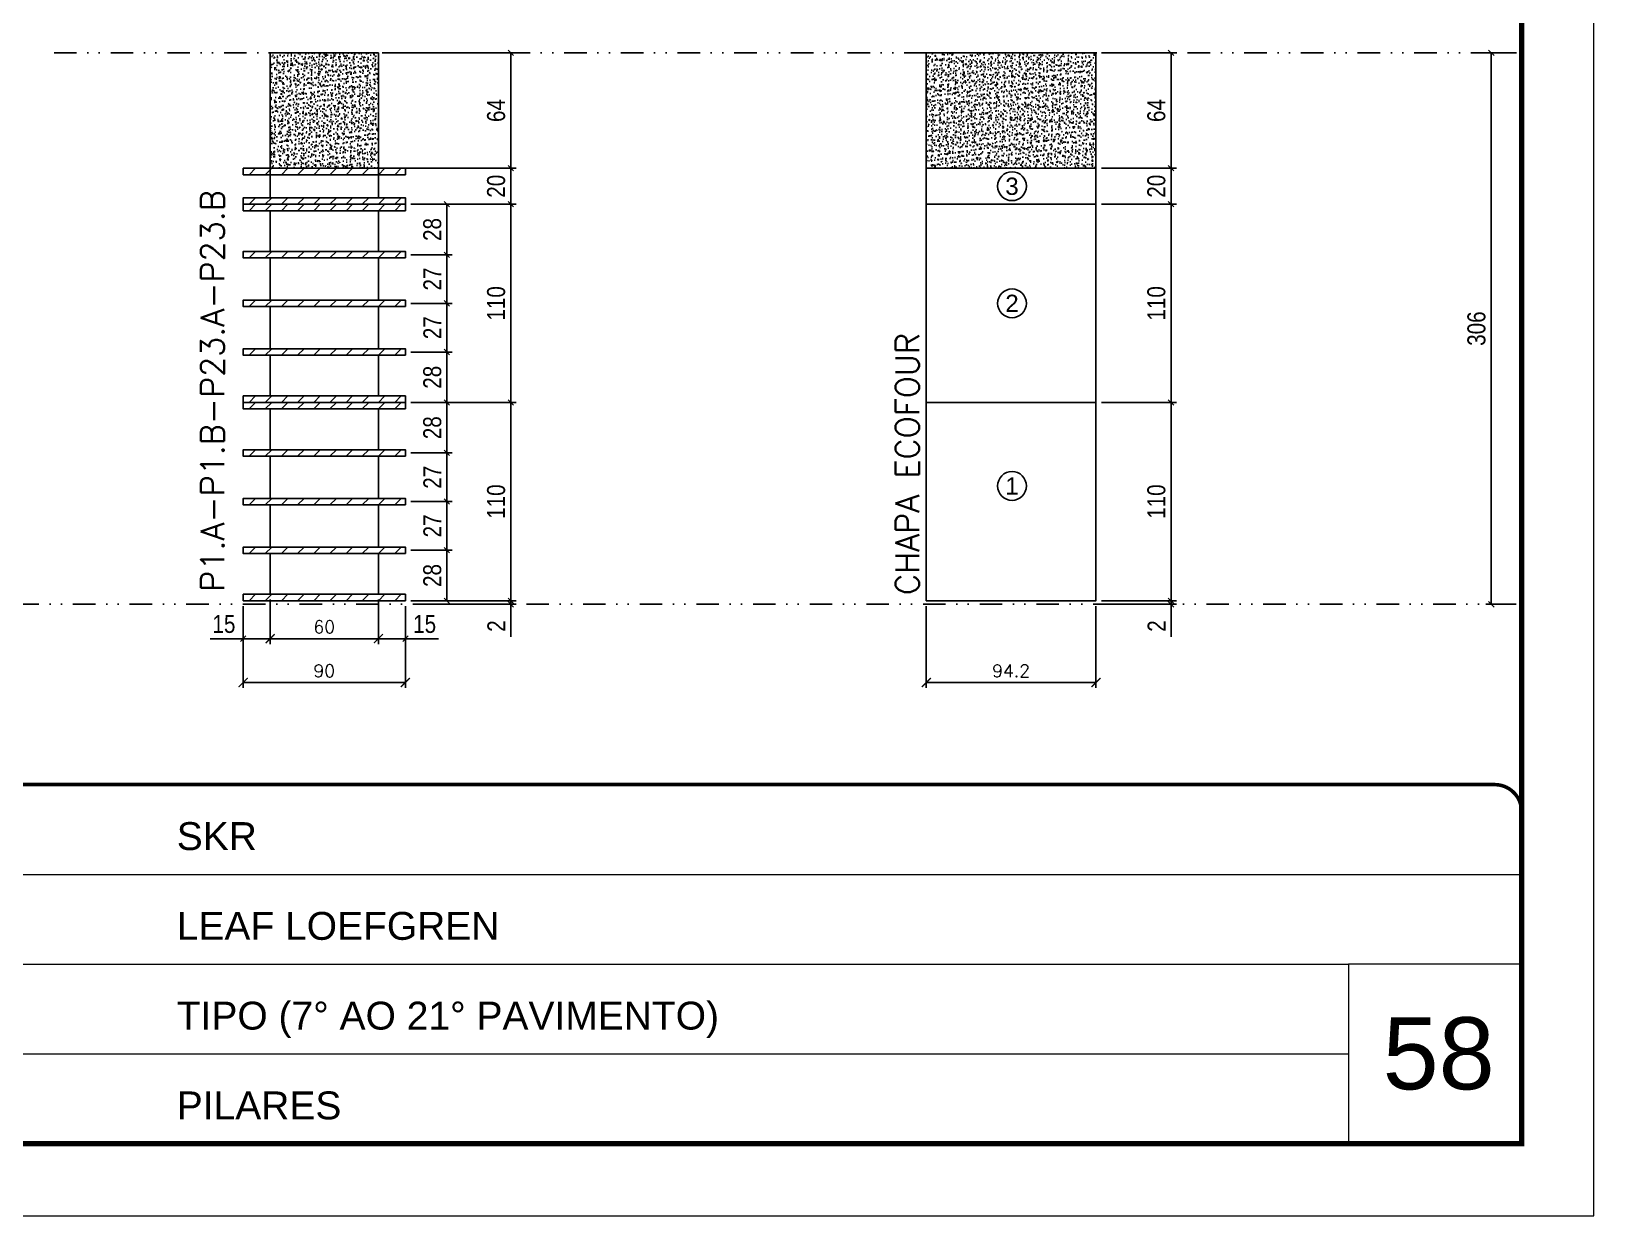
# Model space of a CAD drawing. Extents: x 14400 to 27878, y -21631 to 6985.
# Drawn here: x 16616 to 17483, y -10145 to -9488 of the extents above; entities that cross this region are included whole.
import ezdxf
from ezdxf.enums import TextEntityAlignment as Align

# ---------------------------------------------------------------- set-up
doc = ezdxf.new("R2010")
doc.units = 0
for name, pattern in [('CONTINUO', [0]), ('DASHED', [0.75, 0.5, -0.25]), ('DIVIDE2', [0.625, 0.25, -0.125, 0, -0.125, 0, -0.125])]:
    doc.linetypes.add(name, pattern=pattern)
for name, color, linetype, lineweight in [('CARIMBO', 255, 'Continuous', 9), ('contorno de painel', 7, 'Continuous', 13), ('Folhas', 255, 'Continuous', 9), ('HACHURACONCRETO', 7, 'Continuous', 13), ('SARRAFO DE PRESSAO', 251, 'DASHED', 9)]:
    doc.layers.add(name, color=color, linetype=linetype, lineweight=lineweight)
for name, color, linetype in [('COTA', 241, 'Continuous'), ('cotas', 4, 'Continuous'), ('Nível', 160, 'Continuous'), ('Painéis', 200, 'Continuous'), ('Romaneio', 10, 'Continuous'), ('TEXTO_GERAL', 7, 'Continuous')]:
    doc.layers.add(name, color=color, linetype=linetype)
doc.styles.add('ARIAL', font='arial.ttf')
doc.styles.add('COTA TECNICA', font='techl___.ttf', dxfattribs={"height": 10})
doc.styles.add('REGUA-120', font='ROMANS.shx', dxfattribs={"height": 15})
doc.styles.add('ROMANS', font='romans.shx')
doc.dimstyles.new('Cota Paínel', dxfattribs={"dimtxt": 7, "dimasz": 5, "dimexe": 3, "dimexo": 3, "dimgap": 3, "dimtad": 1, "dimdec": 1, "dimzin": 12, "dimdsep": 46, "dimtxsty": 'ROMANS', "dimblk": 'ARCHTICK', "dimcen": 0, "dimclrd": 4, "dimclre": 4, "dimclrt": 1, "dimadec": 1, "dimazin": 3, "dimtfac": 1, "dimtdec": 1, "dimtmove": 0, "dimatfit": 3, "dimldrblk": 'OBLIQUE', "dimfxl": 1, "dimtolj": 1, "dimtzin": 12, "dimarcsym": 0})
doc.dimstyles.new('PAINEL', dxfattribs={"dimtxt": 10, "dimasz": 3, "dimexe": 3, "dimexo": 3, "dimgap": 3, "dimtad": 1, "dimdec": 1, "dimzin": 12, "dimdsep": 46, "dimtxsty": 'COTA TECNICA', "dimblk1": 'OBLIQUE', "dimblk2": 'OBLIQUE', "dimsah": 1, "dimcen": 0.9, "dimclrd": 4, "dimclre": 4, "dimclrt": 240, "dimadec": 1, "dimazin": 3, "dimtfac": 1, "dimtdec": 1, "dimtmove": 0, "dimatfit": 3, "dimfxl": 1, "dimtolj": 1, "dimtzin": 12, "dimarcsym": 0})

# ---------------------------------------------------------------- blocks, each defined once
blk = doc.blocks.new('9999999999')
at = {"color": 30, "linetype": 'CONTINUO'}
for p, q in [((98564.56, 34379.64), (99583.98, 34379.64)), ((98564.56, 34329.83), (99487.98, 34329.83)), ((99583.98, 34329.83), (99487.98, 34329.83)), ((99487.98, 34329.83), (99487.98, 34230.21)), ((98564.56, 34280.02), (99487.98, 34280.02))]:
    blk.add_line(p, q, dxfattribs=at)
at = {"color": 30, "linetype": 'CONTINUO', "const_width": 2}
blk.add_lwpolyline([(99583.98, 34230.21), (99583.98, 34414.45, 0.414214), (99568.98, 34429.45), (98228.98, 34429.45, 0.414214), (98213.98, 34414.45), (98213.98, 34245.21, 0.414214), (98228.98, 34230.21), (99583.98, 34230.21)], format="xyb", dxfattribs=at)
at = {"layer": 'Folhas'}
blk.add_lwpolyline([(98138.98, 34190.21), (99623.98, 34190.21), (99623.98, 35240.21), (98138.98, 35240.21)], close=True, dxfattribs=at)
at = {"layer": 'Folhas', "color": 30, "const_width": 3}
blk.add_lwpolyline([(98213.98, 34230.21), (99583.98, 34230.21), (99583.98, 35200.21), (98213.98, 35200.21)], close=True, dxfattribs=at)
at = {"color": 7, "linetype": 'Continuous', "ltscale": 5, "style": 'ARIAL'}
for s, height, p in [('SKR', 15.483, (98837.68, 34393.13)), ('LEAF LOEFGREN', 15.4829, (98837.68, 34343.32)), ('TIPO (7° AO 21° PAVIMENTO)', 15.4829, (98837.68, 34293.51)), ('PILARES', 15.483, (98837.68, 34243.7))]:
    blk.add_text(s, height=height, dxfattribs=at).set_placement(p)
blk = doc.blocks.new('_Oblique')
at = {"color": 0, "linetype": 'ByBlock', "lineweight": -2}
blk.add_line((-0.5, -0.5), (0.5, 0.5), dxfattribs=at)
blk = doc.blocks.new('*D2725')
at = {"layer": 'COTA', "color": 4, "lineweight": -2, "transparency": 16777216}
for p, q in [((17440.47, -9500.04), (17423.63, -9500.04)), ((17426.63, -9806.04), (17426.63, -9500.04)), ((17440.47, -9806.04), (17423.63, -9806.04))]:
    blk.add_line(p, q, dxfattribs=at)
at = {"layer": 'Defpoints', "color": 0, "transparency": 16777216}
for p in [(17426.63, -9500.04), (17443.47, -9500.04), (17443.47, -9806.04)]:
    blk.add_point(p, dxfattribs=at)
at = {"layer": 'COTA', "color": 4, "lineweight": -2, "transparency": 16777216, "xscale": 3, "yscale": 3, "zscale": 3}
for p, rotation in [((17426.63, -9500.04), 90), ((17426.63, -9806.04), 270)]:
    blk.add_blockref('_Oblique', p, dxfattribs=dict(at, rotation=rotation))
at = {"layer": 'COTA', "color": 240, "transparency": 16777216, "insert": (17418.41, -9653.04), "char_height": 10, "attachment_point": 5, "rotation": 90, "style": 'COTA TECNICA'}
blk.add_mtext('\\A1;306', dxfattribs=at)
blk = doc.blocks.new('*D2726')
at = {"layer": 'cotas', "color": 4, "lineweight": -2, "transparency": 16777216}
for p, q in [((16828.74, -9804.04), (16885.54, -9804.04)), ((16828.74, -9806.04), (16885.54, -9806.04)), ((16882.54, -9804.04), (16882.54, -9801.04)), ((16882.54, -9804.04), (16882.54, -9806.04)), ((16882.54, -9806.04), (16882.54, -9824.15))]:
    blk.add_line(p, q, dxfattribs=at)
at = {"layer": 'Defpoints', "color": 0, "transparency": 16777216}
for p in [(16825.74, -9804.04), (16825.74, -9806.04), (16882.54, -9806.04)]:
    blk.add_point(p, dxfattribs=at)
at = {"layer": 'cotas', "color": 4, "lineweight": -2, "transparency": 16777216, "xscale": 3, "yscale": 3, "zscale": 3}
for p, rotation in [((16882.54, -9804.04), 270), ((16882.54, -9806.04), 90)]:
    blk.add_blockref('_Oblique', p, dxfattribs=dict(at, rotation=rotation))
at = {"layer": 'cotas', "color": 240, "transparency": 16777216, "insert": (16874.54, -9818.1), "char_height": 10, "attachment_point": 5, "rotation": 90, "style": 'COTA TECNICA'}
blk.add_mtext('\\A1;2', dxfattribs=at)
blk = doc.blocks.new('*D2727')
at = {"layer": 'cotas', "color": 4, "lineweight": -2, "transparency": 16777216}
for p, q in [((16749.04, -9803.44), (16749.04, -9828.1)), ((16734.04, -9807.04), (16734.04, -9828.1)), ((16734.04, -9825.1), (16715.67, -9825.1)), ((16749.04, -9825.1), (16734.04, -9825.1))]:
    blk.add_line(p, q, dxfattribs=at)
at = {"layer": 'Defpoints', "color": 0, "transparency": 16777216}
for p in [(16734.04, -9804.04), (16749.04, -9800.44), (16734.04, -9825.1)]:
    blk.add_point(p, dxfattribs=at)
at = {"layer": 'cotas', "color": 4, "lineweight": -2, "transparency": 16777216, "xscale": 3, "yscale": 3, "zscale": 3, "rotation": 180}
blk.add_blockref('_Oblique', (16734.04, -9825.1), dxfattribs=at)
at = {"layer": 'cotas', "color": 4, "lineweight": -2, "transparency": 16777216, "xscale": 3, "yscale": 3, "zscale": 3}
blk.add_blockref('_Oblique', (16749.04, -9825.1), dxfattribs=at)
at = {"layer": 'cotas', "color": 240, "transparency": 16777216, "insert": (16723.36, -9816.99), "char_height": 10, "attachment_point": 5, "style": 'COTA TECNICA'}
blk.add_mtext('\\A1;15', dxfattribs=at)
blk = doc.blocks.new('*D2728')
at = {"layer": 'cotas', "color": 4, "lineweight": -2, "transparency": 16777216}
for p, q in [((16809.04, -9803.44), (16809.04, -9828.1)), ((16824.04, -9807.04), (16824.04, -9828.1)), ((16809.04, -9825.1), (16824.04, -9825.1)), ((16824.04, -9825.1), (16842.42, -9825.1))]:
    blk.add_line(p, q, dxfattribs=at)
at = {"layer": 'Defpoints', "color": 0, "transparency": 16777216}
for p in [(16809.04, -9800.44), (16824.04, -9804.04), (16824.04, -9825.1)]:
    blk.add_point(p, dxfattribs=at)
at = {"layer": 'cotas', "color": 4, "lineweight": -2, "transparency": 16777216, "xscale": 3, "yscale": 3, "zscale": 3, "rotation": 180}
blk.add_blockref('_Oblique', (16809.04, -9825.1), dxfattribs=at)
at = {"layer": 'cotas', "color": 4, "lineweight": -2, "transparency": 16777216, "xscale": 3, "yscale": 3, "zscale": 3}
blk.add_blockref('_Oblique', (16824.04, -9825.1), dxfattribs=at)
at = {"layer": 'cotas', "color": 240, "transparency": 16777216, "insert": (16834.73, -9816.99), "char_height": 10, "attachment_point": 5, "style": 'COTA TECNICA'}
blk.add_mtext('\\A1;15', dxfattribs=at)
blk = doc.blocks.new('_ArchTick')
at = {"color": 0, "linetype": 'ByBlock', "const_width": 0.15}
blk.add_lwpolyline([(-0.5, -0.5), (0.5, 0.5)], dxfattribs=at)
blk = doc.blocks.new('*D2729')
at = {"layer": 'COTA', "color": 4, "lineweight": -2, "transparency": 16777216}
for p, q in [((16734.04, -9807.04), (16734.04, -9852.43)), ((16824.04, -9807.04), (16824.04, -9852.43)), ((16734.04, -9849.43), (16824.04, -9849.43))]:
    blk.add_line(p, q, dxfattribs=at)
at = {"layer": 'Defpoints', "color": 0, "transparency": 16777216}
for p in [(16734.04, -9804.04), (16824.04, -9804.04), (16824.04, -9849.43)]:
    blk.add_point(p, dxfattribs=at)
at = {"layer": 'COTA', "color": 4, "lineweight": -2, "transparency": 16777216, "xscale": 5, "yscale": 5, "zscale": 5, "rotation": 180}
blk.add_blockref('_ArchTick', (16734.04, -9849.43), dxfattribs=at)
at = {"layer": 'COTA', "color": 4, "lineweight": -2, "transparency": 16777216, "xscale": 5, "yscale": 5, "zscale": 5}
blk.add_blockref('_ArchTick', (16824.04, -9849.43), dxfattribs=at)
at = {"layer": 'COTA', "color": 1, "transparency": 16777216, "insert": (16779.04, -9842.93), "char_height": 7, "attachment_point": 5, "style": 'ROMANS'}
blk.add_mtext('\\A1;90', dxfattribs=at)
blk = doc.blocks.new('*D2730')
at = {"layer": 'cotas', "color": 4, "lineweight": -2, "transparency": 16777216}
for p, q in [((16827.04, -9694.04), (16885.54, -9694.04)), ((16882.54, -9804.04), (16882.54, -9694.04)), ((16827.04, -9804.04), (16885.54, -9804.04))]:
    blk.add_line(p, q, dxfattribs=at)
at = {"layer": 'Defpoints', "color": 0, "transparency": 16777216}
for p in [(16824.04, -9694.04), (16882.54, -9694.04), (16824.04, -9804.04)]:
    blk.add_point(p, dxfattribs=at)
at = {"layer": 'cotas', "color": 4, "lineweight": -2, "transparency": 16777216, "xscale": 3, "yscale": 3, "zscale": 3}
for p, rotation in [((16882.54, -9694.04), 90), ((16882.54, -9804.04), 270)]:
    blk.add_blockref('_Oblique', p, dxfattribs=dict(at, rotation=rotation))
at = {"layer": 'cotas', "color": 240, "transparency": 16777216, "insert": (16874.43, -9749.04), "char_height": 10, "attachment_point": 5, "rotation": 90, "style": 'COTA TECNICA'}
blk.add_mtext('\\A1;110', dxfattribs=at)
blk = doc.blocks.new('*D2731')
at = {"layer": 'cotas', "color": 4, "lineweight": -2, "transparency": 16777216}
for p, q in [((16827.04, -9776.04), (16850.09, -9776.04)), ((16847.09, -9804.04), (16847.09, -9776.04)), ((16827.04, -9804.04), (16850.09, -9804.04))]:
    blk.add_line(p, q, dxfattribs=at)
at = {"layer": 'Defpoints', "color": 0, "transparency": 16777216}
for p in [(16824.04, -9776.04), (16847.09, -9776.04), (16824.04, -9804.04)]:
    blk.add_point(p, dxfattribs=at)
at = {"layer": 'cotas', "color": 4, "lineweight": -2, "transparency": 16777216, "xscale": 3, "yscale": 3, "zscale": 3}
for p, rotation in [((16847.09, -9776.04), 90), ((16847.09, -9804.04), 270)]:
    blk.add_blockref('_Oblique', p, dxfattribs=dict(at, rotation=rotation))
at = {"layer": 'cotas', "color": 240, "transparency": 16777216, "insert": (16839, -9790.04), "char_height": 10, "attachment_point": 5, "rotation": 90, "style": 'COTA TECNICA'}
blk.add_mtext('\\A1;28', dxfattribs=at)
blk = doc.blocks.new('*D2732')
at = {"layer": 'cotas', "color": 4, "lineweight": -2, "transparency": 16777216}
for p, q in [((16827.04, -9749.04), (16850.09, -9749.04)), ((16847.09, -9776.04), (16847.09, -9749.04)), ((16827.04, -9776.04), (16850.09, -9776.04))]:
    blk.add_line(p, q, dxfattribs=at)
at = {"layer": 'Defpoints', "color": 0, "transparency": 16777216}
for p in [(16824.04, -9749.04), (16847.09, -9749.04), (16824.04, -9776.04)]:
    blk.add_point(p, dxfattribs=at)
at = {"layer": 'cotas', "color": 4, "lineweight": -2, "transparency": 16777216, "xscale": 3, "yscale": 3, "zscale": 3}
for p, rotation in [((16847.09, -9749.04), 90), ((16847.09, -9776.04), 270)]:
    blk.add_blockref('_Oblique', p, dxfattribs=dict(at, rotation=rotation))
at = {"layer": 'cotas', "color": 240, "transparency": 16777216, "insert": (16839.02, -9762.54), "char_height": 10, "attachment_point": 5, "rotation": 90, "style": 'COTA TECNICA'}
blk.add_mtext('\\A1;27', dxfattribs=at)
blk = doc.blocks.new('*D2733')
at = {"layer": 'cotas', "color": 4, "lineweight": -2, "transparency": 16777216}
for p, q in [((16827.04, -9722.04), (16850.09, -9722.04)), ((16847.09, -9749.04), (16847.09, -9722.04)), ((16827.04, -9749.04), (16850.09, -9749.04))]:
    blk.add_line(p, q, dxfattribs=at)
at = {"layer": 'Defpoints', "color": 0, "transparency": 16777216}
for p in [(16824.04, -9722.04), (16847.09, -9722.04), (16824.04, -9749.04)]:
    blk.add_point(p, dxfattribs=at)
at = {"layer": 'cotas', "color": 4, "lineweight": -2, "transparency": 16777216, "xscale": 3, "yscale": 3, "zscale": 3}
for p, rotation in [((16847.09, -9722.04), 90), ((16847.09, -9749.04), 270)]:
    blk.add_blockref('_Oblique', p, dxfattribs=dict(at, rotation=rotation))
at = {"layer": 'cotas', "color": 240, "transparency": 16777216, "insert": (16839.02, -9735.54), "char_height": 10, "attachment_point": 5, "rotation": 90, "style": 'COTA TECNICA'}
blk.add_mtext('\\A1;27', dxfattribs=at)
blk = doc.blocks.new('*D2734')
at = {"layer": 'cotas', "color": 4, "lineweight": -2, "transparency": 16777216}
for p, q in [((16827.04, -9694.04), (16850.09, -9694.04)), ((16847.09, -9722.04), (16847.09, -9694.04)), ((16827.04, -9722.04), (16850.09, -9722.04))]:
    blk.add_line(p, q, dxfattribs=at)
at = {"layer": 'Defpoints', "color": 0, "transparency": 16777216}
for p in [(16824.04, -9694.04), (16847.09, -9694.04), (16824.04, -9722.04)]:
    blk.add_point(p, dxfattribs=at)
at = {"layer": 'cotas', "color": 4, "lineweight": -2, "transparency": 16777216, "xscale": 3, "yscale": 3, "zscale": 3}
for p, rotation in [((16847.09, -9694.04), 90), ((16847.09, -9722.04), 270)]:
    blk.add_blockref('_Oblique', p, dxfattribs=dict(at, rotation=rotation))
at = {"layer": 'cotas', "color": 240, "transparency": 16777216, "insert": (16839, -9708.04), "char_height": 10, "attachment_point": 5, "rotation": 90, "style": 'COTA TECNICA'}
blk.add_mtext('\\A1;28', dxfattribs=at)
blk = doc.blocks.new('*D2735')
at = {"layer": 'cotas', "color": 4, "lineweight": -2, "transparency": 16777216}
for p, q in [((16827.04, -9584.04), (16885.54, -9584.04)), ((16882.54, -9694.04), (16882.54, -9584.04)), ((16827.04, -9694.04), (16885.54, -9694.04))]:
    blk.add_line(p, q, dxfattribs=at)
at = {"layer": 'Defpoints', "color": 0, "transparency": 16777216}
for p in [(16824.04, -9584.04), (16882.54, -9584.04), (16824.04, -9694.04)]:
    blk.add_point(p, dxfattribs=at)
at = {"layer": 'cotas', "color": 4, "lineweight": -2, "transparency": 16777216, "xscale": 3, "yscale": 3, "zscale": 3}
for p, rotation in [((16882.54, -9584.04), 90), ((16882.54, -9694.04), 270)]:
    blk.add_blockref('_Oblique', p, dxfattribs=dict(at, rotation=rotation))
at = {"layer": 'cotas', "color": 240, "transparency": 16777216, "insert": (16874.43, -9639.04), "char_height": 10, "attachment_point": 5, "rotation": 90, "style": 'COTA TECNICA'}
blk.add_mtext('\\A1;110', dxfattribs=at)
blk = doc.blocks.new('*D2736')
at = {"layer": 'cotas', "color": 4, "lineweight": -2, "transparency": 16777216}
for p, q in [((16827.04, -9666.04), (16850.09, -9666.04)), ((16847.09, -9694.04), (16847.09, -9666.04)), ((16827.04, -9694.04), (16850.09, -9694.04))]:
    blk.add_line(p, q, dxfattribs=at)
at = {"layer": 'Defpoints', "color": 0, "transparency": 16777216}
for p in [(16824.04, -9666.04), (16847.09, -9666.04), (16824.04, -9694.04)]:
    blk.add_point(p, dxfattribs=at)
at = {"layer": 'cotas', "color": 4, "lineweight": -2, "transparency": 16777216, "xscale": 3, "yscale": 3, "zscale": 3}
for p, rotation in [((16847.09, -9666.04), 90), ((16847.09, -9694.04), 270)]:
    blk.add_blockref('_Oblique', p, dxfattribs=dict(at, rotation=rotation))
at = {"layer": 'cotas', "color": 240, "transparency": 16777216, "insert": (16839, -9680.04), "char_height": 10, "attachment_point": 5, "rotation": 90, "style": 'COTA TECNICA'}
blk.add_mtext('\\A1;28', dxfattribs=at)
blk = doc.blocks.new('*D2737')
at = {"layer": 'cotas', "color": 4, "lineweight": -2, "transparency": 16777216}
for p, q in [((16827.04, -9639.04), (16850.09, -9639.04)), ((16847.09, -9666.04), (16847.09, -9639.04)), ((16827.04, -9666.04), (16850.09, -9666.04))]:
    blk.add_line(p, q, dxfattribs=at)
at = {"layer": 'Defpoints', "color": 0, "transparency": 16777216}
for p in [(16824.04, -9639.04), (16847.09, -9639.04), (16824.04, -9666.04)]:
    blk.add_point(p, dxfattribs=at)
at = {"layer": 'cotas', "color": 4, "lineweight": -2, "transparency": 16777216, "xscale": 3, "yscale": 3, "zscale": 3}
for p, rotation in [((16847.09, -9639.04), 90), ((16847.09, -9666.04), 270)]:
    blk.add_blockref('_Oblique', p, dxfattribs=dict(at, rotation=rotation))
at = {"layer": 'cotas', "color": 240, "transparency": 16777216, "insert": (16839.02, -9652.54), "char_height": 10, "attachment_point": 5, "rotation": 90, "style": 'COTA TECNICA'}
blk.add_mtext('\\A1;27', dxfattribs=at)
blk = doc.blocks.new('*D2738')
at = {"layer": 'cotas', "color": 4, "lineweight": -2, "transparency": 16777216}
for p, q in [((16827.04, -9612.04), (16850.09, -9612.04)), ((16847.09, -9639.04), (16847.09, -9612.04)), ((16827.04, -9639.04), (16850.09, -9639.04))]:
    blk.add_line(p, q, dxfattribs=at)
at = {"layer": 'Defpoints', "color": 0, "transparency": 16777216}
for p in [(16824.04, -9612.04), (16847.09, -9612.04), (16824.04, -9639.04)]:
    blk.add_point(p, dxfattribs=at)
at = {"layer": 'cotas', "color": 4, "lineweight": -2, "transparency": 16777216, "xscale": 3, "yscale": 3, "zscale": 3}
for p, rotation in [((16847.09, -9612.04), 90), ((16847.09, -9639.04), 270)]:
    blk.add_blockref('_Oblique', p, dxfattribs=dict(at, rotation=rotation))
at = {"layer": 'cotas', "color": 240, "transparency": 16777216, "insert": (16839.02, -9625.54), "char_height": 10, "attachment_point": 5, "rotation": 90, "style": 'COTA TECNICA'}
blk.add_mtext('\\A1;27', dxfattribs=at)
blk = doc.blocks.new('*D2739')
at = {"layer": 'cotas', "color": 4, "lineweight": -2, "transparency": 16777216}
for p, q in [((16827.04, -9584.04), (16850.09, -9584.04)), ((16847.09, -9612.04), (16847.09, -9584.04)), ((16827.04, -9612.04), (16850.09, -9612.04))]:
    blk.add_line(p, q, dxfattribs=at)
at = {"layer": 'Defpoints', "color": 0, "transparency": 16777216}
for p in [(16824.04, -9584.04), (16847.09, -9584.04), (16824.04, -9612.04)]:
    blk.add_point(p, dxfattribs=at)
at = {"layer": 'cotas', "color": 4, "lineweight": -2, "transparency": 16777216, "xscale": 3, "yscale": 3, "zscale": 3}
for p, rotation in [((16847.09, -9584.04), 90), ((16847.09, -9612.04), 270)]:
    blk.add_blockref('_Oblique', p, dxfattribs=dict(at, rotation=rotation))
at = {"layer": 'cotas', "color": 240, "transparency": 16777216, "insert": (16839, -9598.04), "char_height": 10, "attachment_point": 5, "rotation": 90, "style": 'COTA TECNICA'}
blk.add_mtext('\\A1;28', dxfattribs=at)
blk = doc.blocks.new('*D2740')
at = {"layer": 'COTA', "color": 4, "lineweight": -2, "transparency": 16777216}
for p, q in [((16749.04, -9809.04), (16749.04, -9828.1)), ((16809.04, -9809.04), (16809.04, -9828.1)), ((16749.04, -9825.1), (16809.04, -9825.1))]:
    blk.add_line(p, q, dxfattribs=at)
at = {"layer": 'Defpoints', "color": 0, "transparency": 16777216}
for p in [(16749.04, -9806.04), (16809.04, -9806.04), (16809.04, -9825.1)]:
    blk.add_point(p, dxfattribs=at)
at = {"layer": 'COTA', "color": 4, "lineweight": -2, "transparency": 16777216, "xscale": 5, "yscale": 5, "zscale": 5, "rotation": 180}
blk.add_blockref('_ArchTick', (16749.04, -9825.1), dxfattribs=at)
at = {"layer": 'COTA', "color": 4, "lineweight": -2, "transparency": 16777216, "xscale": 5, "yscale": 5, "zscale": 5}
blk.add_blockref('_ArchTick', (16809.04, -9825.1), dxfattribs=at)
at = {"layer": 'COTA', "color": 1, "transparency": 16777216, "insert": (16779.04, -9818.6), "char_height": 7, "attachment_point": 5, "style": 'ROMANS'}
blk.add_mtext('\\A1;60', dxfattribs=at)
blk = doc.blocks.new('*D2741')
at = {"layer": 'COTA', "color": 4, "lineweight": -2, "transparency": 16777216}
for p, q in [((16827.04, -9564.04), (16885.54, -9564.04)), ((16882.54, -9584.04), (16882.54, -9564.04)), ((16827.04, -9584.04), (16885.54, -9584.04))]:
    blk.add_line(p, q, dxfattribs=at)
at = {"layer": 'Defpoints', "color": 0, "transparency": 16777216}
for p in [(16824.04, -9564.04), (16882.54, -9564.04), (16824.04, -9584.04)]:
    blk.add_point(p, dxfattribs=at)
at = {"layer": 'COTA', "color": 4, "lineweight": -2, "transparency": 16777216, "xscale": 3, "yscale": 3, "zscale": 3}
for p, rotation in [((16882.54, -9564.04), 90), ((16882.54, -9584.04), 270)]:
    blk.add_blockref('_Oblique', p, dxfattribs=dict(at, rotation=rotation))
at = {"layer": 'COTA', "color": 240, "transparency": 16777216, "insert": (16874.43, -9574.04), "char_height": 10, "attachment_point": 5, "rotation": 90, "style": 'COTA TECNICA'}
blk.add_mtext('\\A1;20', dxfattribs=at)
blk = doc.blocks.new('*D2742')
at = {"layer": 'COTA', "color": 4, "lineweight": -2, "transparency": 16777216}
for p, q in [((16812.04, -9500.04), (16885.54, -9500.04)), ((16882.54, -9564.04), (16882.54, -9500.04)), ((16812.04, -9564.04), (16885.54, -9564.04))]:
    blk.add_line(p, q, dxfattribs=at)
at = {"layer": 'Defpoints', "color": 0, "transparency": 16777216}
for p in [(16809.04, -9500.04), (16882.54, -9500.04), (16809.04, -9564.04)]:
    blk.add_point(p, dxfattribs=at)
at = {"layer": 'COTA', "color": 4, "lineweight": -2, "transparency": 16777216, "xscale": 3, "yscale": 3, "zscale": 3}
for p, rotation in [((16882.54, -9500.04), 90), ((16882.54, -9564.04), 270)]:
    blk.add_blockref('_Oblique', p, dxfattribs=dict(at, rotation=rotation))
at = {"layer": 'COTA', "color": 240, "transparency": 16777216, "insert": (16874.43, -9532.04), "char_height": 10, "attachment_point": 5, "rotation": 90, "style": 'COTA TECNICA'}
blk.add_mtext('\\A1;64', dxfattribs=at)
blk = doc.blocks.new('*D2758')
at = {"layer": 'cotas', "color": 4, "lineweight": -2, "transparency": 16777216}
for p, q in [((17210.26, -9694.04), (17251.89, -9694.04)), ((17248.89, -9804.04), (17248.89, -9694.04)), ((17210.26, -9804.04), (17251.89, -9804.04))]:
    blk.add_line(p, q, dxfattribs=at)
at = {"layer": 'Defpoints', "color": 0, "transparency": 16777216}
for p in [(17207.26, -9694.04), (17248.89, -9694.04), (17207.26, -9804.04)]:
    blk.add_point(p, dxfattribs=at)
at = {"layer": 'cotas', "color": 4, "lineweight": -2, "transparency": 16777216, "xscale": 3, "yscale": 3, "zscale": 3}
for p, rotation in [((17248.89, -9694.04), 90), ((17248.89, -9804.04), 270)]:
    blk.add_blockref('_Oblique', p, dxfattribs=dict(at, rotation=rotation))
at = {"layer": 'cotas', "color": 240, "transparency": 16777216, "insert": (17240.79, -9749.04), "char_height": 10, "attachment_point": 5, "rotation": 90, "style": 'COTA TECNICA'}
blk.add_mtext('\\A1;110', dxfattribs=at)
blk = doc.blocks.new('*D2759')
at = {"layer": 'cotas', "color": 4, "lineweight": -2, "transparency": 16777216}
for p, q in [((17210.26, -9584.04), (17251.89, -9584.04)), ((17248.89, -9694.04), (17248.89, -9584.04)), ((17210.26, -9694.04), (17251.89, -9694.04))]:
    blk.add_line(p, q, dxfattribs=at)
at = {"layer": 'Defpoints', "color": 0, "transparency": 16777216}
for p in [(17207.26, -9584.04), (17248.89, -9584.04), (17207.26, -9694.04)]:
    blk.add_point(p, dxfattribs=at)
at = {"layer": 'cotas', "color": 4, "lineweight": -2, "transparency": 16777216, "xscale": 3, "yscale": 3, "zscale": 3}
for p, rotation in [((17248.89, -9584.04), 90), ((17248.89, -9694.04), 270)]:
    blk.add_blockref('_Oblique', p, dxfattribs=dict(at, rotation=rotation))
at = {"layer": 'cotas', "color": 240, "transparency": 16777216, "insert": (17240.79, -9639.04), "char_height": 10, "attachment_point": 5, "rotation": 90, "style": 'COTA TECNICA'}
blk.add_mtext('\\A1;110', dxfattribs=at)
blk = doc.blocks.new('*D2760')
at = {"layer": 'contorno de painel', "color": 4, "lineweight": -2, "transparency": 16777216}
for p, q in [((17210.26, -9804.04), (17251.89, -9804.04)), ((17210.26, -9806.04), (17251.89, -9806.04)), ((17248.89, -9804.04), (17248.89, -9801.04)), ((17248.89, -9804.04), (17248.89, -9806.04)), ((17248.89, -9806.04), (17248.89, -9824.15))]:
    blk.add_line(p, q, dxfattribs=at)
at = {"layer": 'Defpoints', "color": 0, "transparency": 16777216}
for p in [(17207.26, -9804.04), (17207.26, -9806.04), (17248.89, -9806.04)]:
    blk.add_point(p, dxfattribs=at)
at = {"layer": 'contorno de painel', "color": 4, "lineweight": -2, "transparency": 16777216, "xscale": 3, "yscale": 3, "zscale": 3}
for p, rotation in [((17248.89, -9804.04), 270), ((17248.89, -9806.04), 90)]:
    blk.add_blockref('_Oblique', p, dxfattribs=dict(at, rotation=rotation))
at = {"layer": 'contorno de painel', "color": 240, "transparency": 16777216, "insert": (17240.89, -9818.1), "char_height": 10, "attachment_point": 5, "rotation": 90, "style": 'COTA TECNICA'}
blk.add_mtext('\\A1;2', dxfattribs=at)
blk = doc.blocks.new('*D2761')
at = {"layer": 'COTA', "color": 4, "lineweight": -2, "transparency": 16777216}
for p, q in [((17113.06, -9807.04), (17113.06, -9852.43)), ((17207.26, -9807.04), (17207.26, -9852.43)), ((17113.06, -9849.43), (17207.26, -9849.43))]:
    blk.add_line(p, q, dxfattribs=at)
at = {"layer": 'Defpoints', "color": 0, "transparency": 16777216}
for p in [(17113.06, -9804.04), (17207.26, -9804.04), (17207.26, -9849.43)]:
    blk.add_point(p, dxfattribs=at)
at = {"layer": 'COTA', "color": 4, "lineweight": -2, "transparency": 16777216, "xscale": 5, "yscale": 5, "zscale": 5, "rotation": 180}
blk.add_blockref('_ArchTick', (17113.06, -9849.43), dxfattribs=at)
at = {"layer": 'COTA', "color": 4, "lineweight": -2, "transparency": 16777216, "xscale": 5, "yscale": 5, "zscale": 5}
blk.add_blockref('_ArchTick', (17207.26, -9849.43), dxfattribs=at)
at = {"layer": 'COTA', "color": 1, "transparency": 16777216, "insert": (17160.16, -9842.93), "char_height": 7, "attachment_point": 5, "style": 'ROMANS'}
blk.add_mtext('\\A1;94.2', dxfattribs=at)
blk = doc.blocks.new('*D2762')
at = {"layer": 'COTA', "color": 4, "lineweight": -2, "transparency": 16777216}
for p, q in [((17210.26, -9564.04), (17251.89, -9564.04)), ((17248.89, -9584.04), (17248.89, -9564.04)), ((17210.26, -9584.04), (17251.89, -9584.04))]:
    blk.add_line(p, q, dxfattribs=at)
at = {"layer": 'Defpoints', "color": 0, "transparency": 16777216}
for p in [(17207.26, -9564.04), (17248.89, -9564.04), (17207.26, -9584.04)]:
    blk.add_point(p, dxfattribs=at)
at = {"layer": 'COTA', "color": 4, "lineweight": -2, "transparency": 16777216, "xscale": 3, "yscale": 3, "zscale": 3}
for p, rotation in [((17248.89, -9564.04), 90), ((17248.89, -9584.04), 270)]:
    blk.add_blockref('_Oblique', p, dxfattribs=dict(at, rotation=rotation))
at = {"layer": 'COTA', "color": 240, "transparency": 16777216, "insert": (17240.79, -9574.04), "char_height": 10, "attachment_point": 5, "rotation": 90, "style": 'COTA TECNICA'}
blk.add_mtext('\\A1;20', dxfattribs=at)
blk = doc.blocks.new('*D2763')
at = {"layer": 'COTA', "color": 4, "lineweight": -2, "transparency": 16777216}
for p, q in [((17210.26, -9500.04), (17251.89, -9500.04)), ((17248.89, -9564.04), (17248.89, -9500.04)), ((17210.26, -9564.04), (17251.89, -9564.04))]:
    blk.add_line(p, q, dxfattribs=at)
at = {"layer": 'Defpoints', "color": 0, "transparency": 16777216}
for p in [(17207.26, -9500.04), (17248.89, -9500.04), (17207.26, -9564.04)]:
    blk.add_point(p, dxfattribs=at)
at = {"layer": 'COTA', "color": 4, "lineweight": -2, "transparency": 16777216, "xscale": 3, "yscale": 3, "zscale": 3}
for p, rotation in [((17248.89, -9500.04), 90), ((17248.89, -9564.04), 270)]:
    blk.add_blockref('_Oblique', p, dxfattribs=dict(at, rotation=rotation))
at = {"layer": 'COTA', "color": 240, "transparency": 16777216, "insert": (17240.79, -9532.04), "char_height": 10, "attachment_point": 5, "rotation": 90, "style": 'COTA TECNICA'}
blk.add_mtext('\\A1;64', dxfattribs=at)

msp = doc.modelspace()

# ---------------------------------------------------------------- hatches: boundary and pattern name
at = {"layer": 'COTA'}
h = msp.add_hatch(dxfattribs=at)
h.set_pattern_fill('AR-CONC', color=256, scale=0.03)
h.set_pattern_definition([(50, (98.67, 0), (5.4655401, -0.4781726), [0.5715, -6.2865]), (355, (98.67, 0), (-1.0573026, 5.7317054), [0.4572, -5.0292175]), (100.451445, (99.1257, -0.04), (4.4082374, 5.2535326), [0.4857003, -5.3427073]), (46.1842, (98.67, 1.524), (8.1323712, -1.2612698), [0.85725, -9.42975]), (96.635558, (99.348, 1.419), (7.122124, 7.4227837), [0.7285507, -8.0140682]), (351.18415, (98.67, 1.524), (7.122124, 7.4227837), [0.685799, -7.543792]), (21, (99.432, 1.143), (4.5484317, -3.0679559), [0.5715, -6.2865]), (326, (99.432, 1.143), (1.8540609, 5.525639), [0.4572, -5.0292]), (71.451445, (99.811, 0.8873), (6.4024926, 2.457683), [0.4857003, -5.3426981]), (37.5, (98.6702, 0), (0.0926581, 2.53665117), [0, -4.96824, 0, -5.1054, 0, -5.04825]), (7.5, (98.6702, 0), (2.00458988, 3.00541724), [0, -2.91084, 0, -4.85394, 0, -1.92405]), (327.5, (96.971, 0), (4.06771786, -0.17186232), [0, -1.905, 0, -5.9436, 0, -7.8867]), (317.5, (96.209, 0), (4.44387544, 0.7627947), [0, -2.4765, 0, -3.94716, 0, -5.6007])])
h.paths.add_polyline_path([(16809.044, -9500.041), (16749.044, -9500.041), (16749.044, -9564.041), (16809.044, -9564.041)])
h = msp.add_hatch(dxfattribs=at)
h.set_pattern_fill('AR-CONC', color=256, scale=0.03)
h.set_pattern_definition([(50, (145.1777, 0), (5.4655401, -0.4781726), [0.5715, -6.2865]), (355, (145.178, 0), (-1.0573026, 5.7317054), [0.4572, -5.0292175]), (100.451445, (145.633, -0.04), (4.4082374, 5.2535326), [0.4857003, -5.3427073]), (46.1842, (145.178, 1.524), (8.1323712, -1.2612698), [0.85725, -9.42975]), (96.635558, (145.8554, 1.419), (7.122124, 7.4227837), [0.7285507, -8.0140682]), (351.18415, (145.178, 1.524), (7.122124, 7.4227837), [0.685799, -7.543792]), (21, (145.9397, 1.143), (4.5484317, -3.0679559), [0.5715, -6.2865]), (326, (145.94, 1.143), (1.8540609, 5.525639), [0.4572, -5.0292]), (71.451445, (146.319, 0.8873), (6.4024926, 2.457683), [0.4857003, -5.3426981]), (37.5, (145.1777, 0), (0.0926581, 2.53665117), [0, -4.96824, 0, -5.1054, 0, -5.04825]), (7.5, (145.1777, 0), (2.00458988, 3.00541724), [0, -2.91084, 0, -4.85394, 0, -1.92405]), (327.5, (143.4785, 0), (4.06771786, -0.17186232), [0, -1.905, 0, -5.9436, 0, -7.8867]), (317.5, (142.7165, 0), (4.44387544, 0.7627947), [0, -2.4765, 0, -3.94716, 0, -5.6007])])
h.paths.add_polyline_path([(17113.056, -9500.041), (17113.056, -9564.041), (17207.256, -9564.041), (17207.256, -9500.041)])
at = {"layer": 'HACHURACONCRETO'}
h = msp.add_hatch(dxfattribs=at)
h.set_pattern_fill('ANSI31', color=256, scale=2)
h.set_pattern_definition([(45, (53031.759, -23724.2444), (-4.4901281, 4.4901281), [])])
h.paths.add_polyline_path([(16824.044, -9567.641), (16824.044, -9564.041), (16734.044, -9564.041), (16734.044, -9567.641)])
h = msp.add_hatch(dxfattribs=at)
h.set_pattern_fill('ANSI31', color=256, scale=2)
h.set_pattern_definition([(45, (53031.759, -23740.6444), (-4.4901281, 4.4901281), [])])
h.paths.add_polyline_path([(16824.044, -9584.041), (16824.044, -9580.441), (16734.044, -9580.441), (16734.044, -9584.041)])
h = msp.add_hatch(dxfattribs=at)
h.set_pattern_fill('ANSI31', color=256, scale=2)
h.set_pattern_definition([(45, (53031.759, -23744.2444), (-4.4901281, 4.4901281), [])])
h.paths.add_polyline_path([(16824.044, -9587.641), (16824.044, -9584.041), (16734.044, -9584.041), (16734.044, -9587.641)])
h = msp.add_hatch(dxfattribs=at)
h.set_pattern_fill('ANSI31', color=256, scale=2)
h.set_pattern_definition([(45, (53031.759, -23770.4444), (-4.4901281, 4.4901281), [])])
h.paths.add_polyline_path([(16824.044, -9613.841), (16824.044, -9610.241), (16734.044, -9610.241), (16734.044, -9613.841)])
h = msp.add_hatch(dxfattribs=at)
h.set_pattern_fill('ANSI31', color=256, scale=2)
h.set_pattern_definition([(45, (53031.759, -23797.4444), (-4.4901281, 4.4901281), [])])
h.paths.add_polyline_path([(16824.044, -9640.841), (16824.044, -9637.241), (16734.044, -9637.241), (16734.044, -9640.841)])
h = msp.add_hatch(dxfattribs=at)
h.set_pattern_fill('ANSI31', color=256, scale=2)
h.set_pattern_definition([(45, (53031.759, -23824.4444), (-4.4901281, 4.4901281), [])])
h.paths.add_polyline_path([(16824.044, -9667.841), (16824.044, -9664.241), (16734.044, -9664.241), (16734.044, -9667.841)])
h = msp.add_hatch(dxfattribs=at)
h.set_pattern_fill('ANSI31', color=256, scale=2)
h.set_pattern_definition([(45, (53031.759, -23850.6444), (-4.4901281, 4.4901281), [])])
h.paths.add_polyline_path([(16824.044, -9694.041), (16824.044, -9690.441), (16734.044, -9690.441), (16734.044, -9694.041)])
h = msp.add_hatch(dxfattribs=at)
h.set_pattern_fill('ANSI31', color=256, scale=2)
h.set_pattern_definition([(45, (53031.759, -23854.2444), (-4.4901281, 4.4901281), [])])
h.paths.add_polyline_path([(16824.044, -9697.641), (16824.044, -9694.041), (16734.044, -9694.041), (16734.044, -9697.641)])
h = msp.add_hatch(dxfattribs=at)
h.set_pattern_fill('ANSI31', color=256, scale=2)
h.set_pattern_definition([(45, (53031.759, -23880.4444), (-4.4901281, 4.4901281), [])])
h.paths.add_polyline_path([(16824.044, -9723.841), (16824.044, -9720.241), (16734.044, -9720.241), (16734.044, -9723.841)])
h = msp.add_hatch(dxfattribs=at)
h.set_pattern_fill('ANSI31', color=256, scale=2)
h.set_pattern_definition([(45, (53031.759, -23907.4444), (-4.4901281, 4.4901281), [])])
h.paths.add_polyline_path([(16824.044, -9750.841), (16824.044, -9747.241), (16734.044, -9747.241), (16734.044, -9750.841)])
h = msp.add_hatch(dxfattribs=at)
h.set_pattern_fill('ANSI31', color=256, scale=2)
h.set_pattern_definition([(45, (53031.759, -23934.4444), (-4.4901281, 4.4901281), [])])
h.paths.add_polyline_path([(16824.044, -9777.841), (16824.044, -9774.241), (16734.044, -9774.241), (16734.044, -9777.841)])
h = msp.add_hatch(dxfattribs=at)
h.set_pattern_fill('ANSI31', color=256, scale=2)
h.set_pattern_definition([(45, (53031.759, -23960.6444), (-4.4901281, 4.4901281), [])])
h.paths.add_polyline_path([(16824.044, -9804.041), (16824.044, -9800.441), (16734.044, -9800.441), (16734.044, -9804.041)])

# ---------------------------------------------------------------- linework, layer by layer
for points in [[(16824.044, -9567.641), (16824.044, -9564.041), (16734.044, -9564.041), (16734.044, -9567.641)], [(16749.044, -9564.041), (16809.044, -9564.041), (16809.044, -9580.441), (16749.044, -9580.441)], [(16824.044, -9584.041), (16824.044, -9580.441), (16734.044, -9580.441), (16734.044, -9584.041)], [(16824.044, -9587.641), (16824.044, -9584.041), (16734.044, -9584.041), (16734.044, -9587.641)], [(16749.044, -9587.641), (16809.044, -9587.641), (16809.044, -9610.241), (16749.044, -9610.241)], [(16824.044, -9613.841), (16824.044, -9610.241), (16734.044, -9610.241), (16734.044, -9613.841)], [(16749.044, -9613.841), (16809.044, -9613.841), (16809.044, -9637.241), (16749.044, -9637.241)], [(16824.044, -9640.841), (16824.044, -9637.241), (16734.044, -9637.241), (16734.044, -9640.841)], [(16749.044, -9640.841), (16809.044, -9640.841), (16809.044, -9664.241), (16749.044, -9664.241)], [(16824.044, -9667.841), (16824.044, -9664.241), (16734.044, -9664.241), (16734.044, -9667.841)], [(16749.044, -9667.841), (16809.044, -9667.841), (16809.044, -9690.441), (16749.044, -9690.441)], [(16824.044, -9694.041), (16824.044, -9690.441), (16734.044, -9690.441), (16734.044, -9694.041)], [(16824.044, -9697.641), (16824.044, -9694.041), (16734.044, -9694.041), (16734.044, -9697.641)], [(16749.044, -9697.641), (16809.044, -9697.641), (16809.044, -9720.241), (16749.044, -9720.241)], [(16824.044, -9723.841), (16824.044, -9720.241), (16734.044, -9720.241), (16734.044, -9723.841)], [(16749.044, -9723.841), (16809.044, -9723.841), (16809.044, -9747.241), (16749.044, -9747.241)], [(16824.044, -9750.841), (16824.044, -9747.241), (16734.044, -9747.241), (16734.044, -9750.841)], [(16749.044, -9750.841), (16809.044, -9750.841), (16809.044, -9774.241), (16749.044, -9774.241)], [(16824.044, -9777.841), (16824.044, -9774.241), (16734.044, -9774.241), (16734.044, -9777.841)], [(16749.044, -9777.841), (16809.044, -9777.841), (16809.044, -9800.441), (16749.044, -9800.441)], [(16824.044, -9804.041), (16824.044, -9800.441), (16734.044, -9800.441), (16734.044, -9804.041)]]:
    msp.add_lwpolyline(points, close=True)
at = {"layer": 'COTA'}
for p, q in [((16749.044, -9564.041), (16749.044, -9500.041)), ((16749.044, -9500.041), (16809.044, -9500.041)), ((16809.044, -9500.041), (16809.044, -9564.041)), ((16749.044, -9564.041), (16809.044, -9564.041))]:
    msp.add_line(p, q, dxfattribs=at)
msp.add_lwpolyline([(17113.056, -9564.041), (17207.256, -9564.041), (17207.256, -9500.041), (17113.056, -9500.041)], close=True, dxfattribs=at)
at = {"layer": 'Nível', "color": 4, "linetype": 'DIVIDE2', "ltscale": 50}
for p, q in [((16629.095, -9500.041), (17443.467, -9500.041)), ((16073.467, -9806.041), (17443.467, -9806.041))]:
    msp.add_line(p, q, dxfattribs=at)
at = {"layer": 'Painéis'}
for points in [[(17113.056, -9584.041), (17207.256, -9584.041), (17207.256, -9564.041), (17113.056, -9564.041)], [(17113.056, -9694.041), (17207.256, -9694.041), (17207.256, -9584.041), (17113.056, -9584.041)], [(17113.056, -9804.041), (17207.256, -9804.041), (17207.256, -9694.041), (17113.056, -9694.041)]]:
    msp.add_lwpolyline(points, close=True, dxfattribs=at)
at = {"layer": 'Romaneio', "color": 1}
for centre in [(17160.656, -9574.041), (17160.656, -9639.041), (17160.656, -9740.354)]:
    msp.add_circle(centre, 8, dxfattribs=at)

# ---------------------------------------------------------------- block references
at = {"layer": 'SARRAFO DE PRESSAO', "color": 6, "linetype": 'ByBlock'}
msp.add_blockref('9999999999', (-82140.511, -44335.529), dxfattribs=at)

# ---------------------------------------------------------------- texts
at = {"layer": 'CARIMBO', "style": 'ARIAL'}
msp.add_text('58', height=40, dxfattribs=at).set_placement((17366.328, -10075.18))
at = {"layer": 'Romaneio', "color": 7, "style": 'ARIAL'}
for s, p in [('3', (17160.656, -9574.041)), ('2', (17160.656, -9639.041)), ('1', (17160.656, -9740.354))]:
    msp.add_text(s, height=9.6, dxfattribs=at).set_placement(p, align=Align.MIDDLE_CENTER)
at = {"layer": 'TEXTO_GERAL', "style": 'REGUA-120'}
for s, p in [('P1.A-P1.B-P23.A-P23.B', (16723.462, -9799.075)), ('CHAPA ECOFOUR', (17109.083, -9800.875))]:
    msp.add_text(s, height=13, rotation=90, dxfattribs=at).set_placement(p)

# ---------------------------------------------------------------- dimensions: what is measured, and where the dimension line sits
at = {"layer": 'contorno de painel'}
dim = msp.add_linear_dim(base=(17248.894, -9806.041), p1=(17207.256, -9804.041), p2=(17207.256, -9806.041), angle=90, dimstyle='PAINEL', dxfattribs=at)
dim.commit()
dim.dimension.update_dxf_attribs({"geometry": '*D2760', "text_midpoint": (17240.894, -9818.097)})
at = {"layer": 'COTA'}
for base, p1, p2, picture, middle in [((16882.535, -9500.041), (16809.044, -9564.041), (16809.044, -9500.041), '*D2742', (16874.433, -9532.041)), ((17248.894, -9500.041), (17207.256, -9564.041), (17207.256, -9500.041), '*D2763', (17240.792, -9532.041)), ((17426.632, -9500.041), (17443.467, -9806.041), (17443.467, -9500.041), '*D2725', (17418.413, -9653.041))]:
    dim = msp.add_linear_dim(base=base, p1=p1, p2=p2, angle=90, dimstyle='PAINEL', dxfattribs=at)
    dim.commit()
    dim.dimension.update_dxf_attribs({"geometry": picture, "text_midpoint": middle})
for base, p1, p2, picture, middle in [((16882.535, -9564.041), (16824.044, -9584.041), (16824.044, -9564.041), '*D2741', (16882.535, -9574.041)), ((17248.894, -9564.041), (17207.256, -9584.041), (17207.256, -9564.041), '*D2762', (17248.894, -9574.041))]:
    dim = msp.add_linear_dim(base=base, p1=p1, p2=p2, angle=90, dimstyle='PAINEL', dxfattribs=at)
    dim.commit()
    dim.dimension.update_dxf_attribs({"geometry": picture, "text_midpoint": middle, "dimtype": 160})
at = {"layer": 'COTA', "color": 30, "true_color": 0xf26722}
for p1, p2, picture, middle in [((16734.044, -9804.041), (16824.044, -9804.041), '*D2729', (16779.044, -9842.93)), ((17113.056, -9804.041), (17207.256, -9804.041), '*D2761', (17160.156, -9842.93))]:
    dim = msp.add_aligned_dim(p1=p1, p2=p2, distance=-45.389, dimstyle='Cota Paínel', dxfattribs=at)
    dim.commit()
    dim.dimension.update_dxf_attribs({"geometry": picture, "text_midpoint": middle})
at = {"layer": 'COTA', "color": 2}
dim = msp.add_linear_dim(base=(16809.044, -9825.098), p1=(16749.044, -9806.041), p2=(16809.044, -9806.041), dimstyle='Cota Paínel', dxfattribs=at)
dim.commit()
dim.dimension.update_dxf_attribs({"geometry": '*D2740', "text_midpoint": (16779.044, -9818.598)})
at = {"layer": 'cotas'}
for base, p1, p2, angle, picture, middle in [((16882.535, -9584.041), (16824.044, -9694.041), (16824.044, -9584.041), 90, '*D2735', (16874.433, -9639.041)), ((16847.09, -9584.041), (16824.044, -9612.041), (16824.044, -9584.041), 90, '*D2739', (16838.995, -9598.041)), ((16847.09, -9639.041), (16824.044, -9666.041), (16824.044, -9639.041), 90, '*D2737', (16839.017, -9652.541)), ((16847.09, -9666.041), (16824.044, -9694.041), (16824.044, -9666.041), 90, '*D2736', (16838.995, -9680.041)), ((16882.535, -9694.041), (16824.044, -9804.041), (16824.044, -9694.041), 90, '*D2730', (16874.433, -9749.041)), ((16847.09, -9694.041), (16824.044, -9722.041), (16824.044, -9694.041), 90, '*D2734', (16838.995, -9708.041)), ((17248.894, -9694.041), (17207.256, -9804.041), (17207.256, -9694.041), 90, '*D2758', (17240.792, -9749.041)), ((16847.09, -9749.041), (16824.044, -9776.041), (16824.044, -9749.041), 90, '*D2732', (16839.017, -9762.541)), ((16847.09, -9776.041), (16824.044, -9804.041), (16824.044, -9776.041), 90, '*D2731', (16838.995, -9790.041)), ((16824.044, -9825.098), (16809.044, -9800.441), (16824.044, -9804.041), 180, '*D2728', (16834.73, -9816.988)), ((16882.535, -9806.041), (16825.74, -9804.041), (16825.74, -9806.041), 90, '*D2726', (16874.535, -9818.097))]:
    dim = msp.add_linear_dim(base=base, p1=p1, p2=p2, angle=angle, dimstyle='PAINEL', dxfattribs=at)
    dim.commit()
    dim.dimension.update_dxf_attribs({"geometry": picture, "text_midpoint": middle})
for base, p1, p2, picture, middle in [((17248.894, -9584.041), (17207.256, -9694.041), (17207.256, -9584.041), '*D2759', (17240.792, -9639.041)), ((16847.09, -9612.041), (16824.044, -9639.041), (16824.044, -9612.041), '*D2738', (16839.017, -9625.541)), ((16847.09, -9722.041), (16824.044, -9749.041), (16824.044, -9722.041), '*D2733', (16839.017, -9735.541))]:
    dim = msp.add_linear_dim(base=base, p1=p1, p2=p2, angle=90, dimstyle='PAINEL', override={"dimtmove": 1}, dxfattribs=at)
    dim.commit()
    dim.dimension.update_dxf_attribs({"geometry": picture, "text_midpoint": middle})
dim = msp.add_linear_dim(base=(16734.044, -9825.098), p1=(16749.044, -9800.441), p2=(16734.044, -9804.041), dimstyle='PAINEL', dxfattribs=at)
dim.commit()
dim.dimension.update_dxf_attribs({"geometry": '*D2727', "text_midpoint": (16723.358, -9816.988)})

doc.saveas('drawing.dxf')
